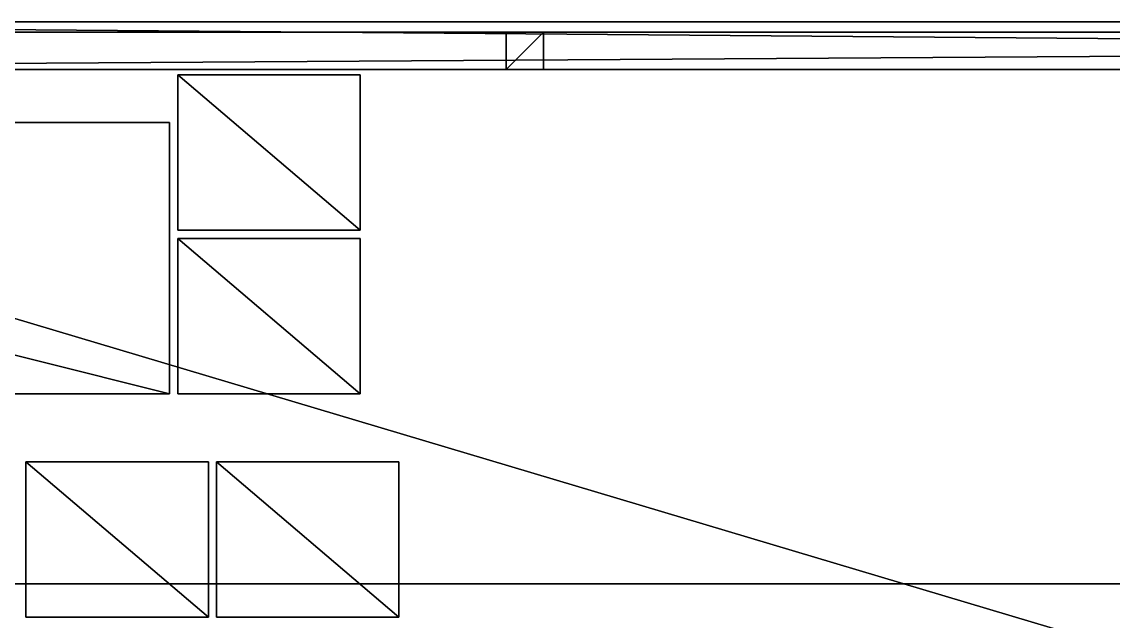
# Model space of a CAD drawing. Header units: millimetres. Extents: x -2700 to 8540, y -1280 to 1295.
# Drawn here: x 1380 to 2983, y 415 to 1295 of the extents above; entities that cross this region are included whole.
import ezdxf

# ---------------------------------------------------------------- set-up
doc = ezdxf.new("R2010")
doc.units = ezdxf.units.MM

msp = doc.modelspace()

# ---------------------------------------------------------------- linework, layer by layer
at = {"layer": 'CAD_75LAB'}
for points in [[(8540, 1295, 1180), (-40, 1295, 1180), (-40, 1295, 1250)], [(8540, 1295, 1250), (8540, 1295, 1180), (-40, 1295, 1250)], [(8540, 1225, 1180), (-40, 1225, 1180), (-40, 1295, 1180)], [(8540, 1295, 1180), (8540, 1225, 1180), (-40, 1295, 1180)], [(8540, 1225, 1250), (-40, 1295, 1250), (-40, 1225, 1250)], [(8540, 1295, 1250), (-40, 1295, 1250), (8540, 1225, 1250)], [(8540, 1280, 1090), (-40, 1280, 1090), (-40, 1280, 1180)], [(8540, 1280, 1180), (8540, 1280, 1090), (-40, 1280, 1180)], [(8540, -1280, 1090), (-40, -1280, 1090), (-40, 1280, 1090)], [(8540, 1280, 1090), (8540, -1280, 1090), (-40, 1280, 1090)], [(8540, -1280, 1180), (-40, 1280, 1180), (-40, -1280, 1180)], [(8540, 1280, 1180), (-40, 1280, 1180), (8540, -1280, 1180)], [(8540, 1280, 3775), (8540, 1280, 3720), (-40, 1280, 3720)], [(8540, 1280, 3775), (-40, 1280, 3720), (-40, 1280, 3775)], [(8540, 1280, 3720), (-40, 1225, 3720), (-40, 1280, 3720)], [(8540, 1280, 3720), (8540, 1225, 3720), (-40, 1225, 3720)], [(8540, 1280, 3775), (-40, 1280, 3775), (-40, 1225, 3775)], [(8540, 1280, 3775), (-40, 1225, 3775), (8540, 1225, 3775)], [(2091.25, 1280, 3720), (2091.25, 1280, 1180), (2091.25, 1225, 1180)], [(2091.25, 1225, 3720), (2091.25, 1280, 3720), (2091.25, 1225, 1180)], [(2091.25, 1280, 3720), (2146.25, 1280, 1180), (2091.25, 1280, 1180)], [(2146.25, 1280, 3720), (2146.25, 1280, 1180), (2091.25, 1280, 3720)], [(2146.25, 1280, 1180), (2091.25, 1225, 1180), (2091.25, 1280, 1180)], [(2146.25, 1280, 1180), (2146.25, 1225, 1180), (2091.25, 1225, 1180)], [(2146.25, 1280, 3720), (2091.25, 1280, 3720), (2091.25, 1225, 3720)], [(2146.25, 1280, 3720), (2091.25, 1225, 3720), (2146.25, 1225, 3720)], [(2146.25, 1280, 3720), (2146.25, 1225, 1180), (2146.25, 1280, 1180)], [(2146.25, 1225, 3720), (2146.25, 1225, 1180), (2146.25, 1280, 3720)], [(8540, 1225, 3775), (-40, 1225, 3720), (8540, 1225, 3720)], [(8540, 1225, 3775), (-40, 1225, 3775), (-40, 1225, 3720)], [(8540, 1225, 1180), (-40, 1225, 1250), (-40, 1225, 1180)], [(8540, 1225, 1250), (-40, 1225, 1250), (8540, 1225, 1180)], [(2091.25, 1225, 3720), (2091.25, 1225, 1180), (2146.25, 1225, 1180)], [(2146.25, 1225, 3720), (2091.25, 1225, 3720), (2146.25, 1225, 1180)], [(1609, 989, 1362), (1609, 1217, 1183), (1609, 989, 1183)], [(1609, 989, 1362), (1609, 1217, 1362), (1609, 1217, 1183)], [(1877, 1217, 1362), (1877, 1217, 1183), (1609, 1217, 1183)], [(1877, 1217, 1362), (1609, 1217, 1183), (1609, 1217, 1362)], [(1877, 989, 1183), (1609, 989, 1183), (1609, 1217, 1183)], [(1877, 1217, 1183), (1877, 989, 1183), (1609, 1217, 1183)], [(1877, 989, 1362), (1609, 1217, 1362), (1609, 989, 1362)], [(1877, 1217, 1362), (1609, 1217, 1362), (1877, 989, 1362)], [(1609, 989, 1547), (1609, 1217, 1368), (1609, 989, 1368)], [(1609, 989, 1547), (1609, 1217, 1547), (1609, 1217, 1368)], [(1877, 1217, 1547), (1877, 1217, 1368), (1609, 1217, 1368)], [(1877, 1217, 1547), (1609, 1217, 1368), (1609, 1217, 1547)], [(1877, 989, 1368), (1609, 989, 1368), (1609, 1217, 1368)], [(1877, 1217, 1368), (1877, 989, 1368), (1609, 1217, 1368)], [(1877, 989, 1547), (1609, 1217, 1547), (1609, 989, 1547)], [(1877, 1217, 1547), (1609, 1217, 1547), (1877, 989, 1547)], [(1609, 989, 1732), (1609, 1217, 1553), (1609, 989, 1553)], [(1609, 989, 1732), (1609, 1217, 1732), (1609, 1217, 1553)], [(1877, 1217, 1732), (1877, 1217, 1553), (1609, 1217, 1553)], [(1877, 1217, 1732), (1609, 1217, 1553), (1609, 1217, 1732)], [(1877, 989, 1553), (1609, 989, 1553), (1609, 1217, 1553)], [(1877, 1217, 1553), (1877, 989, 1553), (1609, 1217, 1553)], [(1877, 989, 1732), (1609, 1217, 1732), (1609, 989, 1732)], [(1877, 1217, 1732), (1609, 1217, 1732), (1877, 989, 1732)], [(1609, 989, 1917), (1609, 1217, 1738), (1609, 989, 1738)], [(1609, 989, 1917), (1609, 1217, 1917), (1609, 1217, 1738)], [(1877, 1217, 1917), (1877, 1217, 1738), (1609, 1217, 1738)], [(1877, 1217, 1917), (1609, 1217, 1738), (1609, 1217, 1917)], [(1877, 989, 1738), (1609, 989, 1738), (1609, 1217, 1738)], [(1877, 1217, 1738), (1877, 989, 1738), (1609, 1217, 1738)], [(1877, 989, 1917), (1609, 1217, 1917), (1609, 989, 1917)], [(1877, 1217, 1917), (1609, 1217, 1917), (1877, 989, 1917)], [(1609, 989, 2102), (1609, 1217, 1923), (1609, 989, 1923)], [(1609, 989, 2102), (1609, 1217, 2102), (1609, 1217, 1923)], [(1877, 1217, 2102), (1877, 1217, 1923), (1609, 1217, 1923)], [(1877, 1217, 2102), (1609, 1217, 1923), (1609, 1217, 2102)], [(1877, 989, 1923), (1609, 989, 1923), (1609, 1217, 1923)], [(1877, 1217, 1923), (1877, 989, 1923), (1609, 1217, 1923)], [(1877, 989, 2102), (1609, 1217, 2102), (1609, 989, 2102)], [(1877, 1217, 2102), (1609, 1217, 2102), (1877, 989, 2102)], [(1609, 989, 2287), (1609, 1217, 2108), (1609, 989, 2108)], [(1609, 989, 2287), (1609, 1217, 2287), (1609, 1217, 2108)], [(1877, 1217, 2287), (1877, 1217, 2108), (1609, 1217, 2108)], [(1877, 1217, 2287), (1609, 1217, 2108), (1609, 1217, 2287)], [(1877, 989, 2108), (1609, 989, 2108), (1609, 1217, 2108)], [(1877, 1217, 2108), (1877, 989, 2108), (1609, 1217, 2108)], [(1877, 989, 2287), (1609, 1217, 2287), (1609, 989, 2287)], [(1877, 1217, 2287), (1609, 1217, 2287), (1877, 989, 2287)], [(1609, 989, 2472), (1609, 1217, 2293), (1609, 989, 2293)], [(1609, 989, 2472), (1609, 1217, 2472), (1609, 1217, 2293)], [(1877, 1217, 2472), (1877, 1217, 2293), (1609, 1217, 2293)], [(1877, 1217, 2472), (1609, 1217, 2293), (1609, 1217, 2472)], [(1877, 989, 2293), (1609, 989, 2293), (1609, 1217, 2293)], [(1877, 1217, 2293), (1877, 989, 2293), (1609, 1217, 2293)], [(1877, 989, 2472), (1609, 1217, 2472), (1609, 989, 2472)], [(1877, 1217, 2472), (1609, 1217, 2472), (1877, 989, 2472)], [(1609, 989, 2657), (1609, 1217, 2478), (1609, 989, 2478)], [(1609, 989, 2657), (1609, 1217, 2657), (1609, 1217, 2478)], [(1877, 1217, 2657), (1877, 1217, 2478), (1609, 1217, 2478)], [(1877, 1217, 2657), (1609, 1217, 2478), (1609, 1217, 2657)], [(1877, 989, 2478), (1609, 989, 2478), (1609, 1217, 2478)], [(1877, 1217, 2478), (1877, 989, 2478), (1609, 1217, 2478)], [(1877, 989, 2657), (1609, 1217, 2657), (1609, 989, 2657)], [(1877, 1217, 2657), (1609, 1217, 2657), (1877, 989, 2657)], [(1609, 989, 2842), (1609, 1217, 2663), (1609, 989, 2663)], [(1609, 989, 2842), (1609, 1217, 2842), (1609, 1217, 2663)], [(1877, 1217, 2842), (1877, 1217, 2663), (1609, 1217, 2663)], [(1877, 1217, 2842), (1609, 1217, 2663), (1609, 1217, 2842)], [(1877, 989, 2663), (1609, 989, 2663), (1609, 1217, 2663)], [(1877, 1217, 2663), (1877, 989, 2663), (1609, 1217, 2663)], [(1877, 989, 2842), (1609, 1217, 2842), (1609, 989, 2842)], [(1877, 1217, 2842), (1609, 1217, 2842), (1877, 989, 2842)], [(1609, 989, 3027), (1609, 1217, 2848), (1609, 989, 2848)], [(1609, 989, 3027), (1609, 1217, 3027), (1609, 1217, 2848)], [(1877, 1217, 3027), (1877, 1217, 2848), (1609, 1217, 2848)], [(1877, 1217, 3027), (1609, 1217, 2848), (1609, 1217, 3027)], [(1877, 989, 2848), (1609, 989, 2848), (1609, 1217, 2848)], [(1877, 1217, 2848), (1877, 989, 2848), (1609, 1217, 2848)], [(1877, 989, 3027), (1609, 1217, 3027), (1609, 989, 3027)], [(1877, 1217, 3027), (1609, 1217, 3027), (1877, 989, 3027)], [(1609, 989, 3212), (1609, 1217, 3033), (1609, 989, 3033)], [(1609, 989, 3212), (1609, 1217, 3212), (1609, 1217, 3033)], [(1877, 1217, 3212), (1877, 1217, 3033), (1609, 1217, 3033)], [(1877, 1217, 3212), (1609, 1217, 3033), (1609, 1217, 3212)], [(1877, 989, 3033), (1609, 989, 3033), (1609, 1217, 3033)], [(1877, 1217, 3033), (1877, 989, 3033), (1609, 1217, 3033)], [(1877, 989, 3212), (1609, 1217, 3212), (1609, 989, 3212)], [(1877, 1217, 3212), (1609, 1217, 3212), (1877, 989, 3212)], [(1609, 989, 3397), (1609, 1217, 3218), (1609, 989, 3218)], [(1609, 989, 3397), (1609, 1217, 3397), (1609, 1217, 3218)], [(1877, 1217, 3397), (1877, 1217, 3218), (1609, 1217, 3218)], [(1877, 1217, 3397), (1609, 1217, 3218), (1609, 1217, 3397)], [(1877, 989, 3218), (1609, 989, 3218), (1609, 1217, 3218)], [(1877, 1217, 3218), (1877, 989, 3218), (1609, 1217, 3218)], [(1877, 989, 3397), (1609, 1217, 3397), (1609, 989, 3397)], [(1877, 1217, 3397), (1609, 1217, 3397), (1877, 989, 3397)], [(1609, 989, 3582), (1609, 1217, 3403), (1609, 989, 3403)], [(1609, 989, 3582), (1609, 1217, 3582), (1609, 1217, 3403)], [(1877, 1217, 3582), (1877, 1217, 3403), (1609, 1217, 3403)], [(1877, 1217, 3582), (1609, 1217, 3403), (1609, 1217, 3582)], [(1877, 989, 3403), (1609, 989, 3403), (1609, 1217, 3403)], [(1877, 1217, 3403), (1877, 989, 3403), (1609, 1217, 3403)], [(1877, 989, 3582), (1609, 1217, 3582), (1609, 989, 3582)], [(1877, 1217, 3582), (1609, 1217, 3582), (1877, 989, 3582)], [(1877, 989, 1362), (1877, 989, 1183), (1877, 1217, 1183)], [(1877, 989, 1362), (1877, 1217, 1183), (1877, 1217, 1362)], [(1877, 989, 1547), (1877, 989, 1368), (1877, 1217, 1368)], [(1877, 989, 1547), (1877, 1217, 1368), (1877, 1217, 1547)], [(1877, 989, 1732), (1877, 989, 1553), (1877, 1217, 1553)], [(1877, 989, 1732), (1877, 1217, 1553), (1877, 1217, 1732)], [(1877, 989, 1917), (1877, 989, 1738), (1877, 1217, 1738)], [(1877, 989, 1917), (1877, 1217, 1738), (1877, 1217, 1917)], [(1877, 989, 2102), (1877, 989, 1923), (1877, 1217, 1923)], [(1877, 989, 2102), (1877, 1217, 1923), (1877, 1217, 2102)], [(1877, 989, 2287), (1877, 989, 2108), (1877, 1217, 2108)], [(1877, 989, 2287), (1877, 1217, 2108), (1877, 1217, 2287)], [(1877, 989, 2472), (1877, 989, 2293), (1877, 1217, 2293)], [(1877, 989, 2472), (1877, 1217, 2293), (1877, 1217, 2472)], [(1877, 989, 2657), (1877, 989, 2478), (1877, 1217, 2478)], [(1877, 989, 2657), (1877, 1217, 2478), (1877, 1217, 2657)], [(1877, 989, 2842), (1877, 989, 2663), (1877, 1217, 2663)], [(1877, 989, 2842), (1877, 1217, 2663), (1877, 1217, 2842)], [(1877, 989, 3027), (1877, 989, 2848), (1877, 1217, 2848)], [(1877, 989, 3027), (1877, 1217, 2848), (1877, 1217, 3027)], [(1877, 989, 3212), (1877, 989, 3033), (1877, 1217, 3033)], [(1877, 989, 3212), (1877, 1217, 3033), (1877, 1217, 3212)], [(1877, 989, 3397), (1877, 989, 3218), (1877, 1217, 3218)], [(1877, 989, 3397), (1877, 1217, 3218), (1877, 1217, 3397)], [(1877, 989, 3582), (1877, 989, 3403), (1877, 1217, 3403)], [(1877, 989, 3582), (1877, 1217, 3403), (1877, 1217, 3582)], [(1597, 1147, 1183), (6, 1147, 1183), (6, 1147, 1297)], [(1597, 1147, 1297), (1597, 1147, 1183), (6, 1147, 1297)], [(1597, 749, 1183), (6, 749, 1183), (6, 1147, 1183)], [(1597, 1147, 1183), (1597, 749, 1183), (6, 1147, 1183)], [(1597, 749, 1297), (6, 1147, 1297), (6, 749, 1297)], [(1597, 1147, 1297), (6, 1147, 1297), (1597, 749, 1297)], [(1597, 1147, 1303), (6, 1147, 1303), (6, 1147, 1417)], [(1597, 1147, 1417), (1597, 1147, 1303), (6, 1147, 1417)], [(1597, 749, 1303), (6, 749, 1303), (6, 1147, 1303)], [(1597, 1147, 1303), (1597, 749, 1303), (6, 1147, 1303)], [(1597, 749, 1417), (6, 1147, 1417), (6, 749, 1417)], [(1597, 1147, 1417), (6, 1147, 1417), (1597, 749, 1417)], [(1597, 1147, 1423), (6, 1147, 1423), (6, 1147, 1537)], [(1597, 1147, 1537), (1597, 1147, 1423), (6, 1147, 1537)], [(1597, 749, 1423), (6, 749, 1423), (6, 1147, 1423)], [(1597, 1147, 1423), (1597, 749, 1423), (6, 1147, 1423)], [(1597, 749, 1537), (6, 1147, 1537), (6, 749, 1537)], [(1597, 1147, 1537), (6, 1147, 1537), (1597, 749, 1537)], [(1597, 1147, 1543), (6, 1147, 1543), (6, 1147, 1657)], [(1597, 1147, 1657), (1597, 1147, 1543), (6, 1147, 1657)], [(1597, 749, 1543), (6, 749, 1543), (6, 1147, 1543)], [(1597, 1147, 1543), (1597, 749, 1543), (6, 1147, 1543)], [(1597, 749, 1657), (6, 1147, 1657), (6, 749, 1657)], [(1597, 1147, 1657), (6, 1147, 1657), (1597, 749, 1657)], [(1597, 1147, 1663), (6, 1147, 1663), (6, 1147, 1777)], [(1597, 1147, 1777), (1597, 1147, 1663), (6, 1147, 1777)], [(1597, 749, 1663), (6, 749, 1663), (6, 1147, 1663)], [(1597, 1147, 1663), (1597, 749, 1663), (6, 1147, 1663)], [(1597, 749, 1777), (6, 1147, 1777), (6, 749, 1777)], [(1597, 1147, 1777), (6, 1147, 1777), (1597, 749, 1777)], [(1597, 1147, 1783), (6, 1147, 1783), (6, 1147, 1897)], [(1597, 1147, 1897), (1597, 1147, 1783), (6, 1147, 1897)], [(1597, 749, 1783), (6, 749, 1783), (6, 1147, 1783)], [(1597, 1147, 1783), (1597, 749, 1783), (6, 1147, 1783)], [(1597, 749, 1897), (6, 1147, 1897), (6, 749, 1897)], [(1597, 1147, 1897), (6, 1147, 1897), (1597, 749, 1897)], [(1597, 1147, 1903), (6, 1147, 1903), (6, 1147, 2017)], [(1597, 1147, 2017), (1597, 1147, 1903), (6, 1147, 2017)], [(1597, 749, 1903), (6, 749, 1903), (6, 1147, 1903)], [(1597, 1147, 1903), (1597, 749, 1903), (6, 1147, 1903)], [(1597, 749, 2017), (6, 1147, 2017), (6, 749, 2017)], [(1597, 1147, 2017), (6, 1147, 2017), (1597, 749, 2017)], [(1597, 1147, 2023), (6, 1147, 2023), (6, 1147, 2137)], [(1597, 1147, 2137), (1597, 1147, 2023), (6, 1147, 2137)], [(1597, 749, 2023), (6, 749, 2023), (6, 1147, 2023)], [(1597, 1147, 2023), (1597, 749, 2023), (6, 1147, 2023)], [(1597, 749, 2137), (6, 1147, 2137), (6, 749, 2137)], [(1597, 1147, 2137), (6, 1147, 2137), (1597, 749, 2137)], [(1597, 1147, 2143), (6, 1147, 2143), (6, 1147, 2257)], [(1597, 1147, 2257), (1597, 1147, 2143), (6, 1147, 2257)], [(1597, 749, 2143), (6, 749, 2143), (6, 1147, 2143)], [(1597, 1147, 2143), (1597, 749, 2143), (6, 1147, 2143)], [(1597, 749, 2257), (6, 1147, 2257), (6, 749, 2257)], [(1597, 1147, 2257), (6, 1147, 2257), (1597, 749, 2257)], [(1597, 1147, 2263), (6, 1147, 2263), (6, 1147, 2377)], [(1597, 1147, 2377), (1597, 1147, 2263), (6, 1147, 2377)], [(1597, 749, 2263), (6, 749, 2263), (6, 1147, 2263)], [(1597, 1147, 2263), (1597, 749, 2263), (6, 1147, 2263)], [(1597, 749, 2377), (6, 1147, 2377), (6, 749, 2377)], [(1597, 1147, 2377), (6, 1147, 2377), (1597, 749, 2377)], [(1597, 1147, 2383), (6, 1147, 2383), (6, 1147, 2497)], [(1597, 1147, 2497), (1597, 1147, 2383), (6, 1147, 2497)], [(1597, 749, 2383), (6, 749, 2383), (6, 1147, 2383)], [(1597, 1147, 2383), (1597, 749, 2383), (6, 1147, 2383)], [(1597, 749, 2497), (6, 1147, 2497), (6, 749, 2497)], [(1597, 1147, 2497), (6, 1147, 2497), (1597, 749, 2497)], [(1597, 1147, 2503), (6, 1147, 2503), (6, 1147, 2617)], [(1597, 1147, 2617), (1597, 1147, 2503), (6, 1147, 2617)], [(1597, 749, 2503), (6, 749, 2503), (6, 1147, 2503)], [(1597, 1147, 2503), (1597, 749, 2503), (6, 1147, 2503)], [(1597, 749, 2617), (6, 1147, 2617), (6, 749, 2617)], [(1597, 1147, 2617), (6, 1147, 2617), (1597, 749, 2617)], [(1597, 1147, 2623), (6, 1147, 2623), (6, 1147, 2737)], [(1597, 1147, 2737), (1597, 1147, 2623), (6, 1147, 2737)], [(1597, 749, 2623), (6, 749, 2623), (6, 1147, 2623)], [(1597, 1147, 2623), (1597, 749, 2623), (6, 1147, 2623)], [(1597, 749, 2737), (6, 1147, 2737), (6, 749, 2737)], [(1597, 1147, 2737), (6, 1147, 2737), (1597, 749, 2737)], [(1597, 1147, 2743), (6, 1147, 2743), (6, 1147, 2857)], [(1597, 1147, 2857), (1597, 1147, 2743), (6, 1147, 2857)], [(1597, 749, 2743), (6, 749, 2743), (6, 1147, 2743)], [(1597, 1147, 2743), (1597, 749, 2743), (6, 1147, 2743)], [(1597, 749, 2857), (6, 1147, 2857), (6, 749, 2857)], [(1597, 1147, 2857), (6, 1147, 2857), (1597, 749, 2857)], [(1597, 1147, 2863), (6, 1147, 2863), (6, 1147, 2977)], [(1597, 1147, 2977), (1597, 1147, 2863), (6, 1147, 2977)], [(1597, 749, 2863), (6, 749, 2863), (6, 1147, 2863)], [(1597, 1147, 2863), (1597, 749, 2863), (6, 1147, 2863)], [(1597, 749, 2977), (6, 1147, 2977), (6, 749, 2977)], [(1597, 1147, 2977), (6, 1147, 2977), (1597, 749, 2977)], [(1597, 1147, 2983), (6, 1147, 2983), (6, 1147, 3097)], [(1597, 1147, 3097), (1597, 1147, 2983), (6, 1147, 3097)], [(1597, 749, 2983), (6, 749, 2983), (6, 1147, 2983)], [(1597, 1147, 2983), (1597, 749, 2983), (6, 1147, 2983)], [(1597, 749, 3097), (6, 1147, 3097), (6, 749, 3097)], [(1597, 1147, 3097), (6, 1147, 3097), (1597, 749, 3097)], [(1597, 1147, 3103), (6, 1147, 3103), (6, 1147, 3217)], [(1597, 1147, 3217), (1597, 1147, 3103), (6, 1147, 3217)], [(1597, 749, 3103), (6, 749, 3103), (6, 1147, 3103)], [(1597, 1147, 3103), (1597, 749, 3103), (6, 1147, 3103)], [(1597, 749, 3217), (6, 1147, 3217), (6, 749, 3217)], [(1597, 1147, 3217), (6, 1147, 3217), (1597, 749, 3217)], [(1597, 1147, 3223), (6, 1147, 3223), (6, 1147, 3337)], [(1597, 1147, 3337), (1597, 1147, 3223), (6, 1147, 3337)], [(1597, 749, 3223), (6, 749, 3223), (6, 1147, 3223)], [(1597, 1147, 3223), (1597, 749, 3223), (6, 1147, 3223)], [(1597, 749, 3337), (6, 1147, 3337), (6, 749, 3337)], [(1597, 1147, 3337), (6, 1147, 3337), (1597, 749, 3337)], [(1597, 1147, 3343), (6, 1147, 3343), (6, 1147, 3457)], [(1597, 1147, 3457), (1597, 1147, 3343), (6, 1147, 3457)], [(1597, 749, 3343), (6, 749, 3343), (6, 1147, 3343)], [(1597, 1147, 3343), (1597, 749, 3343), (6, 1147, 3343)], [(1597, 749, 3457), (6, 1147, 3457), (6, 749, 3457)], [(1597, 1147, 3457), (6, 1147, 3457), (1597, 749, 3457)], [(1597, 1147, 3463), (6, 1147, 3463), (6, 1147, 3577)], [(1597, 1147, 3577), (1597, 1147, 3463), (6, 1147, 3577)], [(1597, 749, 3463), (6, 749, 3463), (6, 1147, 3463)], [(1597, 1147, 3463), (1597, 749, 3463), (6, 1147, 3463)], [(1597, 749, 3577), (6, 1147, 3577), (6, 749, 3577)], [(1597, 1147, 3577), (6, 1147, 3577), (1597, 749, 3577)], [(1597, 749, 1297), (1597, 749, 1183), (1597, 1147, 1183)], [(1597, 749, 1297), (1597, 1147, 1183), (1597, 1147, 1297)], [(1597, 749, 1417), (1597, 749, 1303), (1597, 1147, 1303)], [(1597, 749, 1417), (1597, 1147, 1303), (1597, 1147, 1417)], [(1597, 749, 1537), (1597, 749, 1423), (1597, 1147, 1423)], [(1597, 749, 1537), (1597, 1147, 1423), (1597, 1147, 1537)], [(1597, 749, 1657), (1597, 749, 1543), (1597, 1147, 1543)], [(1597, 749, 1657), (1597, 1147, 1543), (1597, 1147, 1657)], [(1597, 749, 1777), (1597, 749, 1663), (1597, 1147, 1663)], [(1597, 749, 1777), (1597, 1147, 1663), (1597, 1147, 1777)], [(1597, 749, 1897), (1597, 749, 1783), (1597, 1147, 1783)], [(1597, 749, 1897), (1597, 1147, 1783), (1597, 1147, 1897)], [(1597, 749, 2017), (1597, 749, 1903), (1597, 1147, 1903)], [(1597, 749, 2017), (1597, 1147, 1903), (1597, 1147, 2017)], [(1597, 749, 2137), (1597, 749, 2023), (1597, 1147, 2023)], [(1597, 749, 2137), (1597, 1147, 2023), (1597, 1147, 2137)], [(1597, 749, 2257), (1597, 749, 2143), (1597, 1147, 2143)], [(1597, 749, 2257), (1597, 1147, 2143), (1597, 1147, 2257)], [(1597, 749, 2377), (1597, 749, 2263), (1597, 1147, 2263)], [(1597, 749, 2377), (1597, 1147, 2263), (1597, 1147, 2377)], [(1597, 749, 2497), (1597, 749, 2383), (1597, 1147, 2383)], [(1597, 749, 2497), (1597, 1147, 2383), (1597, 1147, 2497)], [(1597, 749, 2617), (1597, 749, 2503), (1597, 1147, 2503)], [(1597, 749, 2617), (1597, 1147, 2503), (1597, 1147, 2617)], [(1597, 749, 2737), (1597, 749, 2623), (1597, 1147, 2623)], [(1597, 749, 2737), (1597, 1147, 2623), (1597, 1147, 2737)], [(1597, 749, 2857), (1597, 749, 2743), (1597, 1147, 2743)], [(1597, 749, 2857), (1597, 1147, 2743), (1597, 1147, 2857)], [(1597, 749, 2977), (1597, 749, 2863), (1597, 1147, 2863)], [(1597, 749, 2977), (1597, 1147, 2863), (1597, 1147, 2977)], [(1597, 749, 3097), (1597, 749, 2983), (1597, 1147, 2983)], [(1597, 749, 3097), (1597, 1147, 2983), (1597, 1147, 3097)], [(1597, 749, 3217), (1597, 749, 3103), (1597, 1147, 3103)], [(1597, 749, 3217), (1597, 1147, 3103), (1597, 1147, 3217)], [(1597, 749, 3337), (1597, 749, 3223), (1597, 1147, 3223)], [(1597, 749, 3337), (1597, 1147, 3223), (1597, 1147, 3337)], [(1597, 749, 3457), (1597, 749, 3343), (1597, 1147, 3343)], [(1597, 749, 3457), (1597, 1147, 3343), (1597, 1147, 3457)], [(1597, 749, 3577), (1597, 749, 3463), (1597, 1147, 3463)], [(1597, 749, 3577), (1597, 1147, 3463), (1597, 1147, 3577)], [(1877, 989, 1362), (1609, 989, 1183), (1877, 989, 1183)], [(1877, 989, 1362), (1609, 989, 1362), (1609, 989, 1183)], [(1877, 989, 1547), (1609, 989, 1368), (1877, 989, 1368)], [(1877, 989, 1547), (1609, 989, 1547), (1609, 989, 1368)], [(1877, 989, 1732), (1609, 989, 1553), (1877, 989, 1553)], [(1877, 989, 1732), (1609, 989, 1732), (1609, 989, 1553)], [(1877, 989, 1917), (1609, 989, 1738), (1877, 989, 1738)], [(1877, 989, 1917), (1609, 989, 1917), (1609, 989, 1738)], [(1877, 989, 2102), (1609, 989, 1923), (1877, 989, 1923)], [(1877, 989, 2102), (1609, 989, 2102), (1609, 989, 1923)], [(1877, 989, 2287), (1609, 989, 2108), (1877, 989, 2108)], [(1877, 989, 2287), (1609, 989, 2287), (1609, 989, 2108)], [(1877, 989, 2472), (1609, 989, 2293), (1877, 989, 2293)], [(1877, 989, 2472), (1609, 989, 2472), (1609, 989, 2293)], [(1877, 989, 2657), (1609, 989, 2478), (1877, 989, 2478)], [(1877, 989, 2657), (1609, 989, 2657), (1609, 989, 2478)], [(1877, 989, 2842), (1609, 989, 2663), (1877, 989, 2663)], [(1877, 989, 2842), (1609, 989, 2842), (1609, 989, 2663)], [(1877, 989, 3027), (1609, 989, 2848), (1877, 989, 2848)], [(1877, 989, 3027), (1609, 989, 3027), (1609, 989, 2848)], [(1877, 989, 3212), (1609, 989, 3033), (1877, 989, 3033)], [(1877, 989, 3212), (1609, 989, 3212), (1609, 989, 3033)], [(1877, 989, 3397), (1609, 989, 3218), (1877, 989, 3218)], [(1877, 989, 3397), (1609, 989, 3397), (1609, 989, 3218)], [(1877, 989, 3582), (1609, 989, 3403), (1877, 989, 3403)], [(1877, 989, 3582), (1609, 989, 3582), (1609, 989, 3403)], [(1609, 749, 1362), (1609, 977, 1183), (1609, 749, 1183)], [(1609, 749, 1362), (1609, 977, 1362), (1609, 977, 1183)], [(1877, 977, 1362), (1877, 977, 1183), (1609, 977, 1183)], [(1877, 977, 1362), (1609, 977, 1183), (1609, 977, 1362)], [(1877, 749, 1183), (1609, 749, 1183), (1609, 977, 1183)], [(1877, 977, 1183), (1877, 749, 1183), (1609, 977, 1183)], [(1877, 749, 1362), (1609, 977, 1362), (1609, 749, 1362)], [(1877, 977, 1362), (1609, 977, 1362), (1877, 749, 1362)], [(1609, 749, 1547), (1609, 977, 1368), (1609, 749, 1368)], [(1609, 749, 1547), (1609, 977, 1547), (1609, 977, 1368)], [(1877, 977, 1547), (1877, 977, 1368), (1609, 977, 1368)], [(1877, 977, 1547), (1609, 977, 1368), (1609, 977, 1547)], [(1877, 749, 1368), (1609, 749, 1368), (1609, 977, 1368)], [(1877, 977, 1368), (1877, 749, 1368), (1609, 977, 1368)], [(1877, 749, 1547), (1609, 977, 1547), (1609, 749, 1547)], [(1877, 977, 1547), (1609, 977, 1547), (1877, 749, 1547)], [(1609, 749, 1732), (1609, 977, 1553), (1609, 749, 1553)], [(1609, 749, 1732), (1609, 977, 1732), (1609, 977, 1553)], [(1877, 977, 1732), (1877, 977, 1553), (1609, 977, 1553)], [(1877, 977, 1732), (1609, 977, 1553), (1609, 977, 1732)], [(1877, 749, 1553), (1609, 749, 1553), (1609, 977, 1553)], [(1877, 977, 1553), (1877, 749, 1553), (1609, 977, 1553)], [(1877, 749, 1732), (1609, 977, 1732), (1609, 749, 1732)], [(1877, 977, 1732), (1609, 977, 1732), (1877, 749, 1732)], [(1609, 749, 1917), (1609, 977, 1738), (1609, 749, 1738)], [(1609, 749, 1917), (1609, 977, 1917), (1609, 977, 1738)], [(1877, 977, 1917), (1877, 977, 1738), (1609, 977, 1738)], [(1877, 977, 1917), (1609, 977, 1738), (1609, 977, 1917)], [(1877, 749, 1738), (1609, 749, 1738), (1609, 977, 1738)], [(1877, 977, 1738), (1877, 749, 1738), (1609, 977, 1738)], [(1877, 749, 1917), (1609, 977, 1917), (1609, 749, 1917)], [(1877, 977, 1917), (1609, 977, 1917), (1877, 749, 1917)], [(1609, 749, 2102), (1609, 977, 1923), (1609, 749, 1923)], [(1609, 749, 2102), (1609, 977, 2102), (1609, 977, 1923)], [(1877, 977, 2102), (1877, 977, 1923), (1609, 977, 1923)], [(1877, 977, 2102), (1609, 977, 1923), (1609, 977, 2102)], [(1877, 749, 1923), (1609, 749, 1923), (1609, 977, 1923)], [(1877, 977, 1923), (1877, 749, 1923), (1609, 977, 1923)], [(1877, 749, 2102), (1609, 977, 2102), (1609, 749, 2102)], [(1877, 977, 2102), (1609, 977, 2102), (1877, 749, 2102)], [(1609, 749, 2287), (1609, 977, 2108), (1609, 749, 2108)], [(1609, 749, 2287), (1609, 977, 2287), (1609, 977, 2108)], [(1877, 977, 2287), (1877, 977, 2108), (1609, 977, 2108)], [(1877, 977, 2287), (1609, 977, 2108), (1609, 977, 2287)], [(1877, 749, 2108), (1609, 749, 2108), (1609, 977, 2108)], [(1877, 977, 2108), (1877, 749, 2108), (1609, 977, 2108)], [(1877, 749, 2287), (1609, 977, 2287), (1609, 749, 2287)], [(1877, 977, 2287), (1609, 977, 2287), (1877, 749, 2287)], [(1609, 749, 2472), (1609, 977, 2293), (1609, 749, 2293)], [(1609, 749, 2472), (1609, 977, 2472), (1609, 977, 2293)], [(1877, 977, 2472), (1877, 977, 2293), (1609, 977, 2293)], [(1877, 977, 2472), (1609, 977, 2293), (1609, 977, 2472)], [(1877, 749, 2293), (1609, 749, 2293), (1609, 977, 2293)], [(1877, 977, 2293), (1877, 749, 2293), (1609, 977, 2293)], [(1877, 749, 2472), (1609, 977, 2472), (1609, 749, 2472)], [(1877, 977, 2472), (1609, 977, 2472), (1877, 749, 2472)], [(1609, 749, 2657), (1609, 977, 2478), (1609, 749, 2478)], [(1609, 749, 2657), (1609, 977, 2657), (1609, 977, 2478)], [(1877, 977, 2657), (1877, 977, 2478), (1609, 977, 2478)], [(1877, 977, 2657), (1609, 977, 2478), (1609, 977, 2657)], [(1877, 749, 2478), (1609, 749, 2478), (1609, 977, 2478)], [(1877, 977, 2478), (1877, 749, 2478), (1609, 977, 2478)], [(1877, 749, 2657), (1609, 977, 2657), (1609, 749, 2657)], [(1877, 977, 2657), (1609, 977, 2657), (1877, 749, 2657)], [(1609, 749, 2842), (1609, 977, 2663), (1609, 749, 2663)], [(1609, 749, 2842), (1609, 977, 2842), (1609, 977, 2663)], [(1877, 977, 2842), (1877, 977, 2663), (1609, 977, 2663)], [(1877, 977, 2842), (1609, 977, 2663), (1609, 977, 2842)], [(1877, 749, 2663), (1609, 749, 2663), (1609, 977, 2663)], [(1877, 977, 2663), (1877, 749, 2663), (1609, 977, 2663)], [(1877, 749, 2842), (1609, 977, 2842), (1609, 749, 2842)], [(1877, 977, 2842), (1609, 977, 2842), (1877, 749, 2842)], [(1609, 749, 3027), (1609, 977, 2848), (1609, 749, 2848)], [(1609, 749, 3027), (1609, 977, 3027), (1609, 977, 2848)], [(1877, 977, 3027), (1877, 977, 2848), (1609, 977, 2848)], [(1877, 977, 3027), (1609, 977, 2848), (1609, 977, 3027)], [(1877, 749, 2848), (1609, 749, 2848), (1609, 977, 2848)], [(1877, 977, 2848), (1877, 749, 2848), (1609, 977, 2848)], [(1877, 749, 3027), (1609, 977, 3027), (1609, 749, 3027)], [(1877, 977, 3027), (1609, 977, 3027), (1877, 749, 3027)], [(1609, 749, 3212), (1609, 977, 3033), (1609, 749, 3033)], [(1609, 749, 3212), (1609, 977, 3212), (1609, 977, 3033)], [(1877, 977, 3212), (1877, 977, 3033), (1609, 977, 3033)], [(1877, 977, 3212), (1609, 977, 3033), (1609, 977, 3212)], [(1877, 749, 3033), (1609, 749, 3033), (1609, 977, 3033)], [(1877, 977, 3033), (1877, 749, 3033), (1609, 977, 3033)], [(1877, 749, 3212), (1609, 977, 3212), (1609, 749, 3212)], [(1877, 977, 3212), (1609, 977, 3212), (1877, 749, 3212)], [(1609, 749, 3397), (1609, 977, 3218), (1609, 749, 3218)], [(1609, 749, 3397), (1609, 977, 3397), (1609, 977, 3218)], [(1877, 977, 3397), (1877, 977, 3218), (1609, 977, 3218)], [(1877, 977, 3397), (1609, 977, 3218), (1609, 977, 3397)], [(1877, 749, 3218), (1609, 749, 3218), (1609, 977, 3218)], [(1877, 977, 3218), (1877, 749, 3218), (1609, 977, 3218)], [(1877, 749, 3397), (1609, 977, 3397), (1609, 749, 3397)], [(1877, 977, 3397), (1609, 977, 3397), (1877, 749, 3397)], [(1609, 749, 3582), (1609, 977, 3403), (1609, 749, 3403)], [(1609, 749, 3582), (1609, 977, 3582), (1609, 977, 3403)], [(1877, 977, 3582), (1877, 977, 3403), (1609, 977, 3403)], [(1877, 977, 3582), (1609, 977, 3403), (1609, 977, 3582)], [(1877, 749, 3403), (1609, 749, 3403), (1609, 977, 3403)], [(1877, 977, 3403), (1877, 749, 3403), (1609, 977, 3403)], [(1877, 749, 3582), (1609, 977, 3582), (1609, 749, 3582)], [(1877, 977, 3582), (1609, 977, 3582), (1877, 749, 3582)], [(1877, 749, 1362), (1877, 749, 1183), (1877, 977, 1183)], [(1877, 749, 1362), (1877, 977, 1183), (1877, 977, 1362)], [(1877, 749, 1547), (1877, 749, 1368), (1877, 977, 1368)], [(1877, 749, 1547), (1877, 977, 1368), (1877, 977, 1547)], [(1877, 749, 1732), (1877, 749, 1553), (1877, 977, 1553)], [(1877, 749, 1732), (1877, 977, 1553), (1877, 977, 1732)], [(1877, 749, 1917), (1877, 749, 1738), (1877, 977, 1738)], [(1877, 749, 1917), (1877, 977, 1738), (1877, 977, 1917)], [(1877, 749, 2102), (1877, 749, 1923), (1877, 977, 1923)], [(1877, 749, 2102), (1877, 977, 1923), (1877, 977, 2102)], [(1877, 749, 2287), (1877, 749, 2108), (1877, 977, 2108)], [(1877, 749, 2287), (1877, 977, 2108), (1877, 977, 2287)], [(1877, 749, 2472), (1877, 749, 2293), (1877, 977, 2293)], [(1877, 749, 2472), (1877, 977, 2293), (1877, 977, 2472)], [(1877, 749, 2657), (1877, 749, 2478), (1877, 977, 2478)], [(1877, 749, 2657), (1877, 977, 2478), (1877, 977, 2657)], [(1877, 749, 2842), (1877, 749, 2663), (1877, 977, 2663)], [(1877, 749, 2842), (1877, 977, 2663), (1877, 977, 2842)], [(1877, 749, 3027), (1877, 749, 2848), (1877, 977, 2848)], [(1877, 749, 3027), (1877, 977, 2848), (1877, 977, 3027)], [(1877, 749, 3212), (1877, 749, 3033), (1877, 977, 3033)], [(1877, 749, 3212), (1877, 977, 3033), (1877, 977, 3212)], [(1877, 749, 3397), (1877, 749, 3218), (1877, 977, 3218)], [(1877, 749, 3397), (1877, 977, 3218), (1877, 977, 3397)], [(1877, 749, 3582), (1877, 749, 3403), (1877, 977, 3403)], [(1877, 749, 3582), (1877, 977, 3403), (1877, 977, 3582)], [(1597, 749, 1183), (6, 749, 1297), (6, 749, 1183)], [(1597, 749, 1297), (6, 749, 1297), (1597, 749, 1183)], [(1597, 749, 1303), (6, 749, 1417), (6, 749, 1303)], [(1597, 749, 1417), (6, 749, 1417), (1597, 749, 1303)], [(1597, 749, 1423), (6, 749, 1537), (6, 749, 1423)], [(1597, 749, 1537), (6, 749, 1537), (1597, 749, 1423)], [(1597, 749, 1543), (6, 749, 1657), (6, 749, 1543)], [(1597, 749, 1657), (6, 749, 1657), (1597, 749, 1543)], [(1597, 749, 1663), (6, 749, 1777), (6, 749, 1663)], [(1597, 749, 1777), (6, 749, 1777), (1597, 749, 1663)], [(1597, 749, 1783), (6, 749, 1897), (6, 749, 1783)], [(1597, 749, 1897), (6, 749, 1897), (1597, 749, 1783)], [(1597, 749, 1903), (6, 749, 2017), (6, 749, 1903)], [(1597, 749, 2017), (6, 749, 2017), (1597, 749, 1903)], [(1597, 749, 2023), (6, 749, 2137), (6, 749, 2023)], [(1597, 749, 2137), (6, 749, 2137), (1597, 749, 2023)], [(1597, 749, 2143), (6, 749, 2257), (6, 749, 2143)], [(1597, 749, 2257), (6, 749, 2257), (1597, 749, 2143)], [(1597, 749, 2263), (6, 749, 2377), (6, 749, 2263)], [(1597, 749, 2377), (6, 749, 2377), (1597, 749, 2263)], [(1597, 749, 2383), (6, 749, 2497), (6, 749, 2383)], [(1597, 749, 2497), (6, 749, 2497), (1597, 749, 2383)], [(1597, 749, 2503), (6, 749, 2617), (6, 749, 2503)], [(1597, 749, 2617), (6, 749, 2617), (1597, 749, 2503)], [(1597, 749, 2623), (6, 749, 2737), (6, 749, 2623)], [(1597, 749, 2737), (6, 749, 2737), (1597, 749, 2623)], [(1597, 749, 2743), (6, 749, 2857), (6, 749, 2743)], [(1597, 749, 2857), (6, 749, 2857), (1597, 749, 2743)], [(1597, 749, 2863), (6, 749, 2977), (6, 749, 2863)], [(1597, 749, 2977), (6, 749, 2977), (1597, 749, 2863)], [(1597, 749, 2983), (6, 749, 3097), (6, 749, 2983)], [(1597, 749, 3097), (6, 749, 3097), (1597, 749, 2983)], [(1597, 749, 3103), (6, 749, 3217), (6, 749, 3103)], [(1597, 749, 3217), (6, 749, 3217), (1597, 749, 3103)], [(1597, 749, 3223), (6, 749, 3337), (6, 749, 3223)], [(1597, 749, 3337), (6, 749, 3337), (1597, 749, 3223)], [(1597, 749, 3343), (6, 749, 3457), (6, 749, 3343)], [(1597, 749, 3457), (6, 749, 3457), (1597, 749, 3343)], [(1597, 749, 3463), (6, 749, 3577), (6, 749, 3463)], [(1597, 749, 3577), (6, 749, 3577), (1597, 749, 3463)], [(1877, 749, 1362), (1609, 749, 1183), (1877, 749, 1183)], [(1877, 749, 1362), (1609, 749, 1362), (1609, 749, 1183)], [(1877, 749, 1547), (1609, 749, 1368), (1877, 749, 1368)], [(1877, 749, 1547), (1609, 749, 1547), (1609, 749, 1368)], [(1877, 749, 1732), (1609, 749, 1553), (1877, 749, 1553)], [(1877, 749, 1732), (1609, 749, 1732), (1609, 749, 1553)], [(1877, 749, 1917), (1609, 749, 1738), (1877, 749, 1738)], [(1877, 749, 1917), (1609, 749, 1917), (1609, 749, 1738)], [(1877, 749, 2102), (1609, 749, 1923), (1877, 749, 1923)], [(1877, 749, 2102), (1609, 749, 2102), (1609, 749, 1923)], [(1877, 749, 2287), (1609, 749, 2108), (1877, 749, 2108)], [(1877, 749, 2287), (1609, 749, 2287), (1609, 749, 2108)], [(1877, 749, 2472), (1609, 749, 2293), (1877, 749, 2293)], [(1877, 749, 2472), (1609, 749, 2472), (1609, 749, 2293)], [(1877, 749, 2657), (1609, 749, 2478), (1877, 749, 2478)], [(1877, 749, 2657), (1609, 749, 2657), (1609, 749, 2478)], [(1877, 749, 2842), (1609, 749, 2663), (1877, 749, 2663)], [(1877, 749, 2842), (1609, 749, 2842), (1609, 749, 2663)], [(1877, 749, 3027), (1609, 749, 2848), (1877, 749, 2848)], [(1877, 749, 3027), (1609, 749, 3027), (1609, 749, 2848)], [(1877, 749, 3212), (1609, 749, 3033), (1877, 749, 3033)], [(1877, 749, 3212), (1609, 749, 3212), (1609, 749, 3033)], [(1877, 749, 3397), (1609, 749, 3218), (1877, 749, 3218)], [(1877, 749, 3397), (1609, 749, 3397), (1609, 749, 3218)], [(1877, 749, 3582), (1609, 749, 3403), (1877, 749, 3403)], [(1877, 749, 3582), (1609, 749, 3582), (1609, 749, 3403)], [(1386, 421, 1362), (1386, 649, 1183), (1386, 421, 1183)], [(1386, 421, 1362), (1386, 649, 1362), (1386, 649, 1183)], [(1654, 649, 1362), (1654, 649, 1183), (1386, 649, 1183)], [(1654, 649, 1362), (1386, 649, 1183), (1386, 649, 1362)], [(1654, 421, 1183), (1386, 421, 1183), (1386, 649, 1183)], [(1654, 649, 1183), (1654, 421, 1183), (1386, 649, 1183)], [(1654, 421, 1362), (1386, 649, 1362), (1386, 421, 1362)], [(1654, 649, 1362), (1386, 649, 1362), (1654, 421, 1362)], [(1386, 421, 1547), (1386, 649, 1368), (1386, 421, 1368)], [(1386, 421, 1547), (1386, 649, 1547), (1386, 649, 1368)], [(1654, 649, 1547), (1654, 649, 1368), (1386, 649, 1368)], [(1654, 649, 1547), (1386, 649, 1368), (1386, 649, 1547)], [(1654, 421, 1368), (1386, 421, 1368), (1386, 649, 1368)], [(1654, 649, 1368), (1654, 421, 1368), (1386, 649, 1368)], [(1654, 421, 1547), (1386, 649, 1547), (1386, 421, 1547)], [(1654, 649, 1547), (1386, 649, 1547), (1654, 421, 1547)], [(1386, 421, 1732), (1386, 649, 1553), (1386, 421, 1553)], [(1386, 421, 1732), (1386, 649, 1732), (1386, 649, 1553)], [(1654, 649, 1732), (1654, 649, 1553), (1386, 649, 1553)], [(1654, 649, 1732), (1386, 649, 1553), (1386, 649, 1732)], [(1654, 421, 1553), (1386, 421, 1553), (1386, 649, 1553)], [(1654, 649, 1553), (1654, 421, 1553), (1386, 649, 1553)], [(1654, 421, 1732), (1386, 649, 1732), (1386, 421, 1732)], [(1654, 649, 1732), (1386, 649, 1732), (1654, 421, 1732)], [(1386, 421, 1917), (1386, 649, 1738), (1386, 421, 1738)], [(1386, 421, 1917), (1386, 649, 1917), (1386, 649, 1738)], [(1654, 649, 1917), (1654, 649, 1738), (1386, 649, 1738)], [(1654, 649, 1917), (1386, 649, 1738), (1386, 649, 1917)], [(1654, 421, 1738), (1386, 421, 1738), (1386, 649, 1738)], [(1654, 649, 1738), (1654, 421, 1738), (1386, 649, 1738)], [(1654, 421, 1917), (1386, 649, 1917), (1386, 421, 1917)], [(1654, 649, 1917), (1386, 649, 1917), (1654, 421, 1917)], [(1386, 421, 2102), (1386, 649, 1923), (1386, 421, 1923)], [(1386, 421, 2102), (1386, 649, 2102), (1386, 649, 1923)], [(1654, 649, 2102), (1654, 649, 1923), (1386, 649, 1923)], [(1654, 649, 2102), (1386, 649, 1923), (1386, 649, 2102)], [(1654, 421, 1923), (1386, 421, 1923), (1386, 649, 1923)], [(1654, 649, 1923), (1654, 421, 1923), (1386, 649, 1923)], [(1654, 421, 2102), (1386, 649, 2102), (1386, 421, 2102)], [(1654, 649, 2102), (1386, 649, 2102), (1654, 421, 2102)], [(1386, 421, 2287), (1386, 649, 2108), (1386, 421, 2108)], [(1386, 421, 2287), (1386, 649, 2287), (1386, 649, 2108)], [(1654, 649, 2287), (1654, 649, 2108), (1386, 649, 2108)], [(1654, 649, 2287), (1386, 649, 2108), (1386, 649, 2287)], [(1654, 421, 2108), (1386, 421, 2108), (1386, 649, 2108)], [(1654, 649, 2108), (1654, 421, 2108), (1386, 649, 2108)], [(1654, 421, 2287), (1386, 649, 2287), (1386, 421, 2287)], [(1654, 649, 2287), (1386, 649, 2287), (1654, 421, 2287)], [(1386, 421, 2472), (1386, 649, 2293), (1386, 421, 2293)], [(1386, 421, 2472), (1386, 649, 2472), (1386, 649, 2293)], [(1654, 649, 2472), (1654, 649, 2293), (1386, 649, 2293)], [(1654, 649, 2472), (1386, 649, 2293), (1386, 649, 2472)], [(1654, 421, 2293), (1386, 421, 2293), (1386, 649, 2293)], [(1654, 649, 2293), (1654, 421, 2293), (1386, 649, 2293)], [(1654, 421, 2472), (1386, 649, 2472), (1386, 421, 2472)], [(1654, 649, 2472), (1386, 649, 2472), (1654, 421, 2472)], [(1386, 421, 2657), (1386, 649, 2478), (1386, 421, 2478)], [(1386, 421, 2657), (1386, 649, 2657), (1386, 649, 2478)], [(1654, 649, 2657), (1654, 649, 2478), (1386, 649, 2478)], [(1654, 649, 2657), (1386, 649, 2478), (1386, 649, 2657)], [(1654, 421, 2478), (1386, 421, 2478), (1386, 649, 2478)], [(1654, 649, 2478), (1654, 421, 2478), (1386, 649, 2478)], [(1654, 421, 2657), (1386, 649, 2657), (1386, 421, 2657)], [(1654, 649, 2657), (1386, 649, 2657), (1654, 421, 2657)], [(1386, 421, 2842), (1386, 649, 2663), (1386, 421, 2663)], [(1386, 421, 2842), (1386, 649, 2842), (1386, 649, 2663)], [(1654, 649, 2842), (1654, 649, 2663), (1386, 649, 2663)], [(1654, 649, 2842), (1386, 649, 2663), (1386, 649, 2842)], [(1654, 421, 2663), (1386, 421, 2663), (1386, 649, 2663)], [(1654, 649, 2663), (1654, 421, 2663), (1386, 649, 2663)], [(1654, 421, 2842), (1386, 649, 2842), (1386, 421, 2842)], [(1654, 649, 2842), (1386, 649, 2842), (1654, 421, 2842)], [(1386, 421, 3027), (1386, 649, 2848), (1386, 421, 2848)], [(1386, 421, 3027), (1386, 649, 3027), (1386, 649, 2848)], [(1654, 649, 3027), (1654, 649, 2848), (1386, 649, 2848)], [(1654, 649, 3027), (1386, 649, 2848), (1386, 649, 3027)], [(1654, 421, 2848), (1386, 421, 2848), (1386, 649, 2848)], [(1654, 649, 2848), (1654, 421, 2848), (1386, 649, 2848)], [(1654, 421, 3027), (1386, 649, 3027), (1386, 421, 3027)], [(1654, 649, 3027), (1386, 649, 3027), (1654, 421, 3027)], [(1386, 421, 3212), (1386, 649, 3033), (1386, 421, 3033)], [(1386, 421, 3212), (1386, 649, 3212), (1386, 649, 3033)], [(1654, 649, 3212), (1654, 649, 3033), (1386, 649, 3033)], [(1654, 649, 3212), (1386, 649, 3033), (1386, 649, 3212)], [(1654, 421, 3033), (1386, 421, 3033), (1386, 649, 3033)], [(1654, 649, 3033), (1654, 421, 3033), (1386, 649, 3033)], [(1654, 421, 3212), (1386, 649, 3212), (1386, 421, 3212)], [(1654, 649, 3212), (1386, 649, 3212), (1654, 421, 3212)], [(1386, 421, 3397), (1386, 649, 3218), (1386, 421, 3218)], [(1386, 421, 3397), (1386, 649, 3397), (1386, 649, 3218)], [(1654, 649, 3397), (1654, 649, 3218), (1386, 649, 3218)], [(1654, 649, 3397), (1386, 649, 3218), (1386, 649, 3397)], [(1654, 421, 3218), (1386, 421, 3218), (1386, 649, 3218)], [(1654, 649, 3218), (1654, 421, 3218), (1386, 649, 3218)], [(1654, 421, 3397), (1386, 649, 3397), (1386, 421, 3397)], [(1654, 649, 3397), (1386, 649, 3397), (1654, 421, 3397)], [(1386, 421, 3582), (1386, 649, 3403), (1386, 421, 3403)], [(1386, 421, 3582), (1386, 649, 3582), (1386, 649, 3403)], [(1654, 649, 3582), (1654, 649, 3403), (1386, 649, 3403)], [(1654, 649, 3582), (1386, 649, 3403), (1386, 649, 3582)], [(1654, 421, 3403), (1386, 421, 3403), (1386, 649, 3403)], [(1654, 649, 3403), (1654, 421, 3403), (1386, 649, 3403)], [(1654, 421, 3582), (1386, 649, 3582), (1386, 421, 3582)], [(1654, 649, 3582), (1386, 649, 3582), (1654, 421, 3582)], [(1654, 421, 1362), (1654, 421, 1183), (1654, 649, 1183)], [(1654, 421, 1362), (1654, 649, 1183), (1654, 649, 1362)], [(1654, 421, 1547), (1654, 421, 1368), (1654, 649, 1368)], [(1654, 421, 1547), (1654, 649, 1368), (1654, 649, 1547)], [(1654, 421, 1732), (1654, 421, 1553), (1654, 649, 1553)], [(1654, 421, 1732), (1654, 649, 1553), (1654, 649, 1732)], [(1654, 421, 1917), (1654, 421, 1738), (1654, 649, 1738)], [(1654, 421, 1917), (1654, 649, 1738), (1654, 649, 1917)], [(1654, 421, 2102), (1654, 421, 1923), (1654, 649, 1923)], [(1654, 421, 2102), (1654, 649, 1923), (1654, 649, 2102)], [(1654, 421, 2287), (1654, 421, 2108), (1654, 649, 2108)], [(1654, 421, 2287), (1654, 649, 2108), (1654, 649, 2287)], [(1654, 421, 2472), (1654, 421, 2293), (1654, 649, 2293)], [(1654, 421, 2472), (1654, 649, 2293), (1654, 649, 2472)], [(1654, 421, 2657), (1654, 421, 2478), (1654, 649, 2478)], [(1654, 421, 2657), (1654, 649, 2478), (1654, 649, 2657)], [(1654, 421, 2842), (1654, 421, 2663), (1654, 649, 2663)], [(1654, 421, 2842), (1654, 649, 2663), (1654, 649, 2842)], [(1654, 421, 3027), (1654, 421, 2848), (1654, 649, 2848)], [(1654, 421, 3027), (1654, 649, 2848), (1654, 649, 3027)], [(1654, 421, 3212), (1654, 421, 3033), (1654, 649, 3033)], [(1654, 421, 3212), (1654, 649, 3033), (1654, 649, 3212)], [(1654, 421, 3397), (1654, 421, 3218), (1654, 649, 3218)], [(1654, 421, 3397), (1654, 649, 3218), (1654, 649, 3397)], [(1654, 421, 3582), (1654, 421, 3403), (1654, 649, 3403)], [(1654, 421, 3582), (1654, 649, 3403), (1654, 649, 3582)], [(1666, 421, 1362), (1666, 649, 1183), (1666, 421, 1183)], [(1666, 421, 1362), (1666, 649, 1362), (1666, 649, 1183)], [(1934, 649, 1362), (1934, 649, 1183), (1666, 649, 1183)], [(1934, 649, 1362), (1666, 649, 1183), (1666, 649, 1362)], [(1934, 421, 1183), (1666, 421, 1183), (1666, 649, 1183)], [(1934, 649, 1183), (1934, 421, 1183), (1666, 649, 1183)], [(1934, 421, 1362), (1666, 649, 1362), (1666, 421, 1362)], [(1934, 649, 1362), (1666, 649, 1362), (1934, 421, 1362)], [(1666, 421, 1547), (1666, 649, 1368), (1666, 421, 1368)], [(1666, 421, 1547), (1666, 649, 1547), (1666, 649, 1368)], [(1934, 649, 1547), (1934, 649, 1368), (1666, 649, 1368)], [(1934, 649, 1547), (1666, 649, 1368), (1666, 649, 1547)], [(1934, 421, 1368), (1666, 421, 1368), (1666, 649, 1368)], [(1934, 649, 1368), (1934, 421, 1368), (1666, 649, 1368)], [(1934, 421, 1547), (1666, 649, 1547), (1666, 421, 1547)], [(1934, 649, 1547), (1666, 649, 1547), (1934, 421, 1547)], [(1666, 421, 1732), (1666, 649, 1553), (1666, 421, 1553)], [(1666, 421, 1732), (1666, 649, 1732), (1666, 649, 1553)], [(1934, 649, 1732), (1934, 649, 1553), (1666, 649, 1553)], [(1934, 649, 1732), (1666, 649, 1553), (1666, 649, 1732)], [(1934, 421, 1553), (1666, 421, 1553), (1666, 649, 1553)], [(1934, 649, 1553), (1934, 421, 1553), (1666, 649, 1553)], [(1934, 421, 1732), (1666, 649, 1732), (1666, 421, 1732)], [(1934, 649, 1732), (1666, 649, 1732), (1934, 421, 1732)], [(1666, 421, 1917), (1666, 649, 1738), (1666, 421, 1738)], [(1666, 421, 1917), (1666, 649, 1917), (1666, 649, 1738)], [(1934, 649, 1917), (1934, 649, 1738), (1666, 649, 1738)], [(1934, 649, 1917), (1666, 649, 1738), (1666, 649, 1917)], [(1934, 421, 1738), (1666, 421, 1738), (1666, 649, 1738)], [(1934, 649, 1738), (1934, 421, 1738), (1666, 649, 1738)], [(1934, 421, 1917), (1666, 649, 1917), (1666, 421, 1917)], [(1934, 649, 1917), (1666, 649, 1917), (1934, 421, 1917)], [(1666, 421, 2102), (1666, 649, 1923), (1666, 421, 1923)], [(1666, 421, 2102), (1666, 649, 2102), (1666, 649, 1923)], [(1934, 649, 2102), (1934, 649, 1923), (1666, 649, 1923)], [(1934, 649, 2102), (1666, 649, 1923), (1666, 649, 2102)], [(1934, 421, 1923), (1666, 421, 1923), (1666, 649, 1923)], [(1934, 649, 1923), (1934, 421, 1923), (1666, 649, 1923)], [(1934, 421, 2102), (1666, 649, 2102), (1666, 421, 2102)], [(1934, 649, 2102), (1666, 649, 2102), (1934, 421, 2102)], [(1666, 421, 2287), (1666, 649, 2108), (1666, 421, 2108)], [(1666, 421, 2287), (1666, 649, 2287), (1666, 649, 2108)], [(1934, 649, 2287), (1934, 649, 2108), (1666, 649, 2108)], [(1934, 649, 2287), (1666, 649, 2108), (1666, 649, 2287)], [(1934, 421, 2108), (1666, 421, 2108), (1666, 649, 2108)], [(1934, 649, 2108), (1934, 421, 2108), (1666, 649, 2108)], [(1934, 421, 2287), (1666, 649, 2287), (1666, 421, 2287)], [(1934, 649, 2287), (1666, 649, 2287), (1934, 421, 2287)], [(1666, 421, 2472), (1666, 649, 2293), (1666, 421, 2293)], [(1666, 421, 2472), (1666, 649, 2472), (1666, 649, 2293)], [(1934, 649, 2472), (1934, 649, 2293), (1666, 649, 2293)], [(1934, 649, 2472), (1666, 649, 2293), (1666, 649, 2472)], [(1934, 421, 2293), (1666, 421, 2293), (1666, 649, 2293)], [(1934, 649, 2293), (1934, 421, 2293), (1666, 649, 2293)], [(1934, 421, 2472), (1666, 649, 2472), (1666, 421, 2472)], [(1934, 649, 2472), (1666, 649, 2472), (1934, 421, 2472)], [(1666, 421, 2657), (1666, 649, 2478), (1666, 421, 2478)], [(1666, 421, 2657), (1666, 649, 2657), (1666, 649, 2478)], [(1934, 649, 2657), (1934, 649, 2478), (1666, 649, 2478)], [(1934, 649, 2657), (1666, 649, 2478), (1666, 649, 2657)], [(1934, 421, 2478), (1666, 421, 2478), (1666, 649, 2478)], [(1934, 649, 2478), (1934, 421, 2478), (1666, 649, 2478)], [(1934, 421, 2657), (1666, 649, 2657), (1666, 421, 2657)], [(1934, 649, 2657), (1666, 649, 2657), (1934, 421, 2657)], [(1934, 421, 1362), (1934, 421, 1183), (1934, 649, 1183)], [(1934, 421, 1362), (1934, 649, 1183), (1934, 649, 1362)], [(1934, 421, 1547), (1934, 421, 1368), (1934, 649, 1368)], [(1934, 421, 1547), (1934, 649, 1368), (1934, 649, 1547)], [(1934, 421, 1732), (1934, 421, 1553), (1934, 649, 1553)], [(1934, 421, 1732), (1934, 649, 1553), (1934, 649, 1732)], [(1934, 421, 1917), (1934, 421, 1738), (1934, 649, 1738)], [(1934, 421, 1917), (1934, 649, 1738), (1934, 649, 1917)], [(1934, 421, 2102), (1934, 421, 1923), (1934, 649, 1923)], [(1934, 421, 2102), (1934, 649, 1923), (1934, 649, 2102)], [(1934, 421, 2287), (1934, 421, 2108), (1934, 649, 2108)], [(1934, 421, 2287), (1934, 649, 2108), (1934, 649, 2287)], [(1934, 421, 2472), (1934, 421, 2293), (1934, 649, 2293)], [(1934, 421, 2472), (1934, 649, 2293), (1934, 649, 2472)], [(1934, 421, 2657), (1934, 421, 2478), (1934, 649, 2478)], [(1934, 421, 2657), (1934, 649, 2478), (1934, 649, 2657)], [(8460, 470, 840), (-2700, 470, 840), (-2700, 470, 1090)], [(8460, 470, 1090), (8460, 470, 840), (-2700, 470, 1090)], [(8460, 470, 840), (-2700, 330, 840), (-2700, 470, 840)], [(8460, 470, 840), (8460, 330, 840), (-2700, 330, 840)], [(8460, 470, 1090), (-2700, 470, 1090), (-2700, 330, 1090)], [(8460, 470, 1090), (-2700, 330, 1090), (8460, 330, 1090)], [(1654, 421, 1362), (1386, 421, 1183), (1654, 421, 1183)], [(1654, 421, 1362), (1386, 421, 1362), (1386, 421, 1183)], [(1654, 421, 1547), (1386, 421, 1368), (1654, 421, 1368)], [(1654, 421, 1547), (1386, 421, 1547), (1386, 421, 1368)], [(1654, 421, 1732), (1386, 421, 1553), (1654, 421, 1553)], [(1654, 421, 1732), (1386, 421, 1732), (1386, 421, 1553)], [(1654, 421, 1917), (1386, 421, 1738), (1654, 421, 1738)], [(1654, 421, 1917), (1386, 421, 1917), (1386, 421, 1738)], [(1654, 421, 2102), (1386, 421, 1923), (1654, 421, 1923)], [(1654, 421, 2102), (1386, 421, 2102), (1386, 421, 1923)], [(1654, 421, 2287), (1386, 421, 2108), (1654, 421, 2108)], [(1654, 421, 2287), (1386, 421, 2287), (1386, 421, 2108)], [(1654, 421, 2472), (1386, 421, 2293), (1654, 421, 2293)], [(1654, 421, 2472), (1386, 421, 2472), (1386, 421, 2293)], [(1654, 421, 2657), (1386, 421, 2478), (1654, 421, 2478)], [(1654, 421, 2657), (1386, 421, 2657), (1386, 421, 2478)], [(1654, 421, 2842), (1386, 421, 2663), (1654, 421, 2663)], [(1654, 421, 2842), (1386, 421, 2842), (1386, 421, 2663)], [(1654, 421, 3027), (1386, 421, 2848), (1654, 421, 2848)], [(1654, 421, 3027), (1386, 421, 3027), (1386, 421, 2848)], [(1654, 421, 3212), (1386, 421, 3033), (1654, 421, 3033)], [(1654, 421, 3212), (1386, 421, 3212), (1386, 421, 3033)], [(1654, 421, 3397), (1386, 421, 3218), (1654, 421, 3218)], [(1654, 421, 3397), (1386, 421, 3397), (1386, 421, 3218)], [(1654, 421, 3582), (1386, 421, 3403), (1654, 421, 3403)], [(1654, 421, 3582), (1386, 421, 3582), (1386, 421, 3403)], [(1934, 421, 1362), (1666, 421, 1183), (1934, 421, 1183)], [(1934, 421, 1362), (1666, 421, 1362), (1666, 421, 1183)], [(1934, 421, 1547), (1666, 421, 1368), (1934, 421, 1368)], [(1934, 421, 1547), (1666, 421, 1547), (1666, 421, 1368)], [(1934, 421, 1732), (1666, 421, 1553), (1934, 421, 1553)], [(1934, 421, 1732), (1666, 421, 1732), (1666, 421, 1553)], [(1934, 421, 1917), (1666, 421, 1738), (1934, 421, 1738)], [(1934, 421, 1917), (1666, 421, 1917), (1666, 421, 1738)], [(1934, 421, 2102), (1666, 421, 1923), (1934, 421, 1923)], [(1934, 421, 2102), (1666, 421, 2102), (1666, 421, 1923)], [(1934, 421, 2287), (1666, 421, 2108), (1934, 421, 2108)], [(1934, 421, 2287), (1666, 421, 2287), (1666, 421, 2108)], [(1934, 421, 2472), (1666, 421, 2293), (1934, 421, 2293)], [(1934, 421, 2472), (1666, 421, 2472), (1666, 421, 2293)], [(1934, 421, 2657), (1666, 421, 2478), (1934, 421, 2478)], [(1934, 421, 2657), (1666, 421, 2657), (1666, 421, 2478)]]:
    msp.add_3dface(points, dxfattribs=at)

doc.saveas('drawing.dxf')
